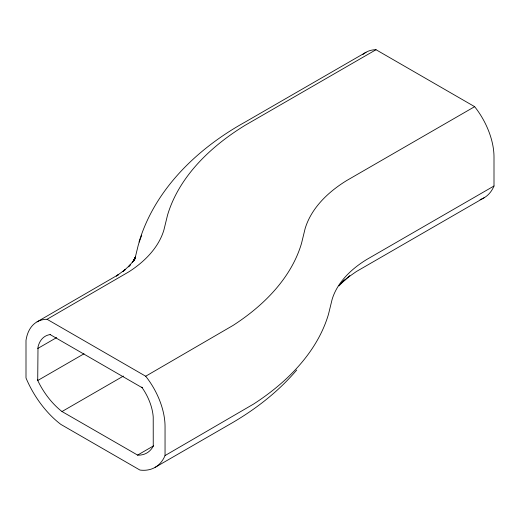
<?xml version="1.0" encoding="UTF-8"?>
<svg xmlns="http://www.w3.org/2000/svg" width="520" height="520" viewBox="0 0 520 520"><rect width="100%" height="100%" fill="white"/><g stroke="black" fill="none" stroke-linecap="round" stroke-linejoin="round"><path stroke-width="0.78" d="M37.713 380.517L38.005 347.016A38.922 22.471 60 0 1 48.646 334.874L50.453 334.536L50.089 334.555L142.214 387.745L141.733 387.101L143.611 389.89A39.143 22.601 60 0 1 153.218 416.981L153.244 446.186A46.105 26.618 60 0 1 137.716 455.15L61.997 411.535L59.995 409.929A55.334 31.948 60 0 1 39.156 383.357L37.434 379.886L37.713 380.517L84.013 353.788M134.771 259.447L138.19 245.447A330.876 191.029 0 0 1 141.733 235.216M135.428 256.815L134.16 260.514L135.323 257.238L133.679 260.93L135.142 257.829L133.113 261.508L134.849 258.628L132.431 262.288L134.407 259.656L128.421 266.844L130.553 264.57L123.058 271.453L125.275 269.568L116.305 276.068L118.521 274.599L37.082 321.828M139.035 242.041C155.025 189.026 197.652 148.363 245.024 122.135L366.035 52.273M296.725 370.012C278.525 391.456 256.061 408.954 231.822 423.072L155.116 467.356M338.956 285.916L342.823 281.743L340.672 283.907L349.804 275.847L342.765 281.671L345.033 279.799M347.626 277.641L356.388 271.525L484.068 197.802M376.012 49.718L245.063 125.333A301.087 173.83 0 0 0 167.55 215.085L163.95 229.821A145.275 83.876 0 0 1 129.038 271.719L47.053 319.28A55.504 32.045 60 0 0 26 340.392L26 377.981A71.916 41.522 60 0 0 60.866 424.411L139.939 470.06A62.68 36.192 60 0 0 165.048 455.566L253.519 404.099A312.208 180.252 0 0 0 328.543 314.054L332.085 299.546A134.147 77.448 0 0 1 366.62 259.558L494 186.004L494 157.008A55.725 32.175 60 0 0 474.65 106.665L376.012 49.718A55.504 32.045 60 0 0 362.954 54.477M37.713 348.504L56.654 337.571M474.65 106.665L346.678 180.557A161.531 93.262 0 0 0 305.097 228.709L301.548 243.256A284.824 164.444 0 0 1 233.103 325.397L145.691 376.226L47.053 319.28M61.997 411.535L123.428 376.064M137.514 455.137L153.647 445.822M165.048 455.566L165.048 426.569A55.725 32.175 60 0 0 145.691 376.226M494 186.004A62.68 36.192 60 0 1 480.084 199.576"/></g></svg>
